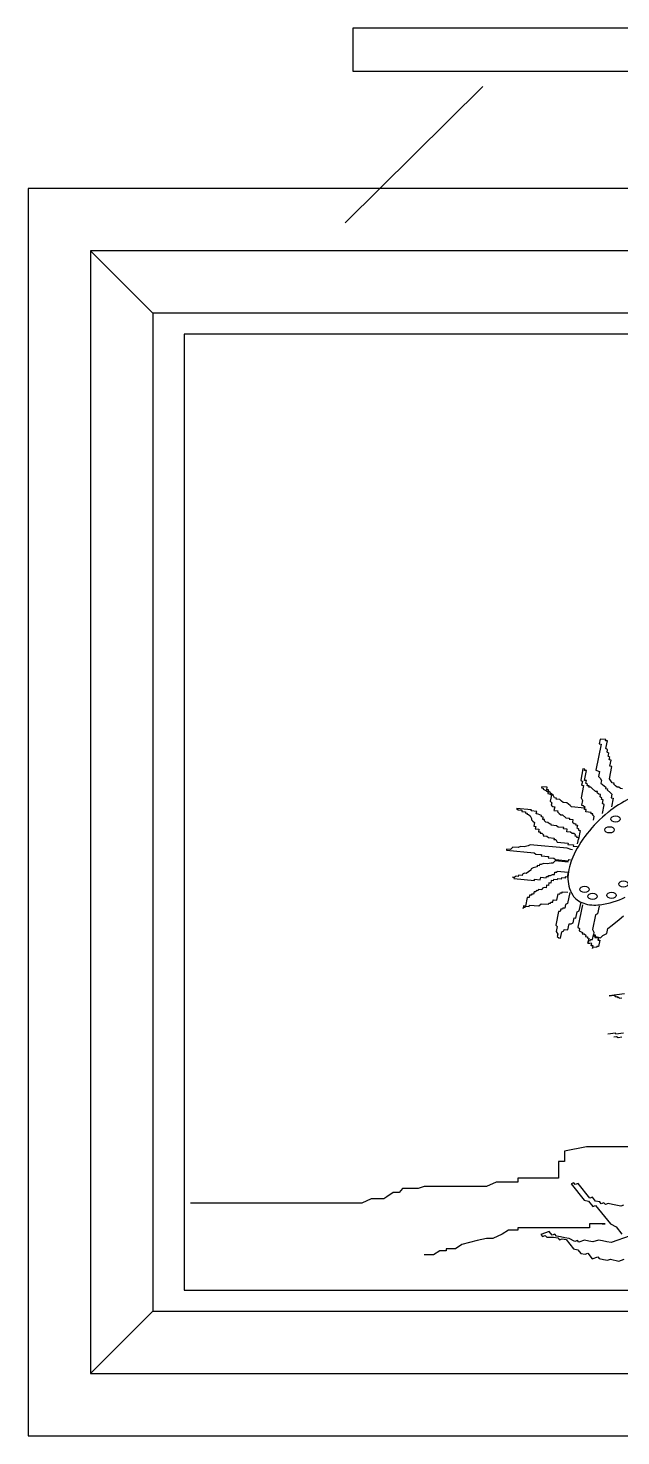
# Model space of a CAD drawing. Header units: millimetres. Extents: x 3060 to 28796, y 18778 to 36190.
# Drawn here: x 8780 to 9008, y 35624 to 36166 of the extents above; entities that cross this region are included whole.
import ezdxf

# ---------------------------------------------------------------- set-up
doc = ezdxf.new("R2010")
doc.units = ezdxf.units.MM

# ---------------------------------------------------------------- blocks, each defined once
blk = doc.blocks.new('A$C6FB662AA')
for p, q in [((1759.01, 2122.57), (1336.71, 2122.57)), ((1336.71, 2122.57), (1336.71, 2105.99)), ((1336.71, 2105.99), (1759.01, 2105.99)), ((1386.83, 2100.13), (1333.83, 2047.65)), ((1883.86, 2060.84), (1211.86, 2060.84)), ((1211.86, 2060.84), (1211.86, 1580.84)), ((1859.86, 2036.84), (1235.86, 2036.84)), ((1235.86, 2036.84), (1259.86, 2012.84)), ((1235.86, 2036.84), (1235.86, 1604.84)), ((1835.86, 2012.84), (1259.86, 2012.84)), ((1259.86, 2012.84), (1259.86, 1628.84)), ((1823.86, 2004.84), (1271.86, 2004.84)), ((1271.86, 2004.84), (1271.86, 1636.84)), ((1431.97, 1849), (1431.59, 1847.09)), ((1434.11, 1848.81), (1431.97, 1849)), ((1434.02, 1848.33), (1434.11, 1848.81)), ((1434.73, 1848.27), (1434.02, 1848.33)), ((1434.16, 1845.41), (1434.73, 1848.27)), ((1432.31, 1847.03), (1430.32, 1837.04)), ((1431.59, 1847.09), (1432.31, 1847.03)), ((1434.78, 1844.87), (1434.16, 1845.41)), ((1434.59, 1843.92), (1434.78, 1844.87)), ((1435.21, 1843.38), (1434.59, 1843.92)), ((1435.02, 1842.43), (1435.21, 1843.38)), ((1435.64, 1841.89), (1435.02, 1842.43)), ((1435.45, 1840.94), (1435.64, 1841.89)), ((1425.32, 1837.48), (1424.47, 1833.2)), ((1426.04, 1837.42), (1425.32, 1837.48)), ((1425.9, 1833.07), (1426.65, 1836.88)), ((1425.94, 1836.94), (1426.04, 1837.42)), ((1426.65, 1836.88), (1425.94, 1836.94)), ((1430.32, 1837.04), (1431.65, 1836.44)), ((1436.17, 1840.88), (1435.45, 1840.94)), ((1435.46, 1833.68), (1436.41, 1838.44)), ((1435.69, 1838.5), (1436.17, 1840.88)), ((1436.41, 1838.44), (1435.69, 1838.5)), ((1424.47, 1833.2), (1425.09, 1832.66)), ((1425.52, 1831.17), (1424.57, 1826.41)), ((1425.09, 1832.66), (1424.8, 1831.23)), ((1424.8, 1831.23), (1425.52, 1831.17)), ((1426.61, 1833.01), (1425.9, 1833.07)), ((1426.42, 1832.06), (1426.61, 1833.01)), ((1427.04, 1831.52), (1426.42, 1832.06)), ((1426.95, 1831.04), (1427.04, 1831.52)), ((1431.65, 1836.44), (1431.27, 1834.53)), ((1431.27, 1834.53), (1431.89, 1833.99)), ((1431.89, 1833.99), (1432.42, 1832.98)), ((1432.42, 1832.98), (1432.23, 1832.03)), ((1432.23, 1832.03), (1432.84, 1831.49)), ((1432.84, 1831.49), (1433.46, 1830.95)), ((1436.6, 1832.12), (1435.46, 1833.68)), ((1437.32, 1832.06), (1436.6, 1832.12)), ((1437.22, 1831.59), (1437.32, 1832.06)), ((1437.84, 1831.05), (1437.22, 1831.59)), ((1409.44, 1830.65), (1409.34, 1830.18)), ((1409.34, 1830.18), (1410.06, 1830.12)), ((1411.58, 1830.46), (1409.44, 1830.65)), ((1410.06, 1830.12), (1409.96, 1829.64)), ((1409.96, 1829.64), (1411.29, 1829.04)), ((1411.29, 1829.04), (1411.91, 1828.5)), ((1411.39, 1829.51), (1411.58, 1830.46)), ((1412.1, 1829.45), (1411.39, 1829.51)), ((1411.91, 1828.5), (1411.82, 1828.02)), ((1411.82, 1828.02), (1412.53, 1827.96)), ((1412.01, 1828.97), (1412.1, 1829.45)), ((1412.63, 1828.44), (1412.01, 1828.97)), ((1412.53, 1827.96), (1413.15, 1827.42)), ((1413.25, 1827.9), (1412.63, 1828.44)), ((1413.15, 1827.42), (1412.68, 1825.04)), ((1413.86, 1827.36), (1413.25, 1827.9)), ((1414.39, 1826.34), (1413.86, 1827.36)), ((1415.1, 1826.28), (1414.39, 1826.34)), ((1415.01, 1825.8), (1415.1, 1826.28)), ((1416.44, 1825.68), (1415.01, 1825.8)), ((1417.05, 1825.14), (1416.44, 1825.68)), ((1424.57, 1826.41), (1425.09, 1825.4)), ((1427.66, 1830.98), (1426.95, 1831.04)), ((1427.56, 1830.5), (1427.66, 1830.98)), ((1428.28, 1830.44), (1427.56, 1830.5)), ((1428.9, 1829.9), (1428.28, 1830.44)), ((1430.14, 1828.82), (1428.9, 1829.9)), ((1430.85, 1828.76), (1430.14, 1828.82)), ((1430.75, 1828.28), (1430.85, 1828.76)), ((1431.37, 1827.74), (1430.75, 1828.28)), ((1432.09, 1827.68), (1431.37, 1827.74)), ((1431.9, 1826.73), (1432.09, 1827.68)), ((1432.52, 1826.19), (1431.9, 1826.73)), ((1432.42, 1825.72), (1432.52, 1826.19)), ((1433.14, 1825.65), (1432.42, 1825.72)), ((1432.85, 1824.22), (1433.14, 1825.65)), ((1433.46, 1830.95), (1434.08, 1830.41)), ((1434.08, 1830.41), (1433.99, 1829.93)), ((1433.99, 1829.93), (1434.7, 1829.87)), ((1434.7, 1829.87), (1434.61, 1829.4)), ((1434.61, 1829.4), (1435.84, 1828.32)), ((1435.84, 1828.32), (1436.46, 1827.78)), ((1436.46, 1827.78), (1436.18, 1826.35)), ((1436.18, 1826.35), (1436.89, 1826.29)), ((1436.89, 1826.29), (1436.23, 1822.96)), ((1438.46, 1830.51), (1437.84, 1831.05)), ((1439.17, 1830.44), (1438.46, 1830.51)), ((1439.79, 1829.91), (1439.17, 1830.44)), ((1440.51, 1829.84), (1439.79, 1829.91)), ((1399.79, 1822.31), (1400.4, 1821.77)), ((1405.5, 1821.8), (1399.79, 1822.31)), ((1400.4, 1821.77), (1401.83, 1821.64)), ((1401.83, 1821.64), (1401.74, 1821.17)), ((1401.74, 1821.17), (1403.16, 1821.04)), ((1403.16, 1821.04), (1403.07, 1820.56)), ((1403.07, 1820.56), (1403.78, 1820.5)), ((1403.78, 1820.5), (1403.69, 1820.03)), ((1405.4, 1821.33), (1405.5, 1821.8)), ((1407.54, 1821.14), (1405.4, 1821.33)), ((1407.35, 1820.19), (1407.54, 1821.14)), ((1412.68, 1825.04), (1413.3, 1824.5)), ((1413.3, 1824.5), (1413.11, 1823.55)), ((1413.11, 1823.55), (1413.73, 1823.01)), ((1413.73, 1823.01), (1414.44, 1822.95)), ((1414.44, 1822.95), (1414.16, 1821.52)), ((1414.16, 1821.52), (1415.58, 1821.39)), ((1415.58, 1821.39), (1415.49, 1820.92)), ((1415.49, 1820.92), (1416.11, 1820.38)), ((1416.11, 1820.38), (1416.73, 1819.84)), ((1417.67, 1824.6), (1417.05, 1825.14)), ((1419.1, 1824.47), (1417.67, 1824.6)), ((1419.72, 1823.93), (1419.1, 1824.47)), ((1420.34, 1823.39), (1419.72, 1823.93)), ((1420.96, 1822.86), (1420.34, 1823.39)), ((1425.95, 1822.41), (1420.96, 1822.86)), ((1425.09, 1825.4), (1424.72, 1823.49)), ((1424.72, 1823.49), (1425.43, 1823.43)), ((1425.43, 1823.43), (1426.05, 1822.89)), ((1425.86, 1821.94), (1425.95, 1822.41)), ((1426.57, 1821.87), (1425.86, 1821.94)), ((1426.05, 1822.89), (1425.95, 1822.41)), ((1426.38, 1820.92), (1426.57, 1821.87)), ((1428.52, 1820.73), (1426.38, 1820.92)), ((1428.43, 1820.26), (1428.52, 1820.73)), ((1429.14, 1820.19), (1428.43, 1820.26)), ((1432.81, 1820.35), (1433.47, 1823.69)), ((1433.47, 1823.69), (1432.85, 1824.22)), ((1403.69, 1820.03), (1404.4, 1819.96)), ((1404.4, 1819.96), (1405.02, 1819.42)), ((1405.02, 1819.42), (1405.55, 1818.41)), ((1405.55, 1818.41), (1405.45, 1817.93)), ((1405.45, 1817.93), (1406.07, 1817.39)), ((1406.07, 1817.39), (1406.69, 1816.86)), ((1406.69, 1816.86), (1406.41, 1815.43)), ((1406.41, 1815.43), (1407.12, 1815.36)), ((1407.12, 1815.36), (1406.93, 1814.41)), ((1408.07, 1820.12), (1407.35, 1820.19)), ((1409.4, 1819.52), (1408.07, 1820.12)), ((1409.3, 1819.04), (1409.4, 1819.52)), ((1410.02, 1818.98), (1409.3, 1819.04)), ((1409.83, 1818.03), (1410.02, 1818.98)), ((1410.54, 1817.97), (1409.83, 1818.03)), ((1410.45, 1817.49), (1410.54, 1817.97)), ((1411.07, 1816.95), (1410.45, 1817.49)), ((1411.78, 1816.89), (1411.07, 1816.95)), ((1412.4, 1816.35), (1411.78, 1816.89)), ((1413.11, 1816.29), (1412.4, 1816.35)), ((1413.02, 1815.81), (1413.11, 1816.29)), ((1415.16, 1815.62), (1413.02, 1815.81)), ((1415.78, 1815.08), (1415.16, 1815.62)), ((1417.92, 1814.89), (1415.78, 1815.08)), ((1416.73, 1819.84), (1417.44, 1819.78)), ((1417.44, 1819.78), (1418.68, 1818.7)), ((1417.83, 1814.42), (1417.92, 1814.89)), ((1418.68, 1818.7), (1420.11, 1818.57)), ((1420.11, 1818.57), (1420.01, 1818.1)), ((1420.01, 1818.1), (1421.44, 1817.97)), ((1421.44, 1817.97), (1421.25, 1817.02)), ((1421.25, 1817.02), (1421.87, 1816.48)), ((1421.87, 1816.48), (1422.58, 1816.42)), ((1422.58, 1816.42), (1422.49, 1815.94)), ((1422.49, 1815.94), (1423.2, 1815.88)), ((1423.2, 1815.88), (1423.01, 1814.93)), ((1423.01, 1814.93), (1423.63, 1814.39)), ((1429.05, 1819.72), (1429.14, 1820.19)), ((1429.67, 1819.18), (1429.05, 1819.72)), ((1429.38, 1817.75), (1429.67, 1819.18)), ((1406.93, 1814.41), (1408.36, 1814.29)), ((1408.36, 1814.29), (1408.17, 1813.33)), ((1408.17, 1813.33), (1408.88, 1813.27)), ((1408.88, 1813.27), (1408.79, 1812.8)), ((1408.79, 1812.8), (1409.5, 1812.73)), ((1409.5, 1812.73), (1410.12, 1812.19)), ((1410.12, 1812.19), (1410.02, 1811.72)), ((1410.02, 1811.72), (1411.45, 1811.59)), ((1411.45, 1811.59), (1412.07, 1811.05)), ((1412.07, 1811.05), (1414.21, 1810.86)), ((1414.21, 1810.86), (1414.12, 1810.39)), ((1414.12, 1810.39), (1414.83, 1810.32)), ((1414.83, 1810.32), (1415.36, 1809.31)), ((1419.25, 1814.29), (1417.83, 1814.42)), ((1419.06, 1813.34), (1419.25, 1814.29)), ((1420.49, 1813.21), (1419.06, 1813.34)), ((1421.11, 1812.67), (1420.49, 1813.21)), ((1421.82, 1812.61), (1421.11, 1812.67)), ((1422.44, 1812.07), (1421.82, 1812.61)), ((1422.35, 1811.6), (1422.44, 1812.07)), ((1423.06, 1811.53), (1422.35, 1811.6)), ((1422.97, 1811.06), (1423.06, 1811.53)), ((1423.68, 1810.99), (1422.97, 1811.06)), ((1423.21, 1808.61), (1423.68, 1810.99)), ((1423.63, 1814.39), (1423.54, 1813.91)), ((1423.54, 1813.91), (1424.25, 1813.85)), ((1424.25, 1813.85), (1423.59, 1810.52)), ((1395.95, 1806.67), (1395.85, 1806.19)), ((1395.85, 1806.19), (1406.56, 1805.25)), ((1397.37, 1806.54), (1395.95, 1806.67)), ((1398.28, 1807.43), (1397.37, 1806.54)), ((1400.42, 1807.24), (1398.28, 1807.43)), ((1401.23, 1807.65), (1400.42, 1807.24)), ((1402.65, 1807.53), (1401.23, 1807.65)), ((1404.18, 1807.88), (1402.65, 1807.53)), ((1404.98, 1808.29), (1404.18, 1807.88)), ((1419.26, 1807.03), (1404.98, 1808.29)), ((1406.56, 1805.25), (1407.18, 1804.71)), ((1407.18, 1804.71), (1409.32, 1804.52)), ((1409.32, 1804.52), (1409.22, 1804.04)), ((1409.22, 1804.04), (1412.08, 1803.79)), ((1415.36, 1809.31), (1419.64, 1808.93)), ((1420.59, 1806.43), (1419.26, 1807.03)), ((1419.64, 1808.93), (1419.54, 1808.45)), ((1419.54, 1808.45), (1421.68, 1808.27)), ((1421.31, 1806.36), (1420.59, 1806.43)), ((1421.68, 1808.27), (1421.59, 1807.79)), ((1421.59, 1807.79), (1423.02, 1807.66)), ((1405.23, 1798.58), (1403.52, 1797.28)), ((1405.33, 1799.06), (1405.23, 1798.58)), ((1406.13, 1799.47), (1405.33, 1799.06)), ((1407.66, 1799.82), (1406.13, 1799.47)), ((1407.75, 1800.3), (1407.66, 1799.82)), ((1408.47, 1800.23), (1407.75, 1800.3)), ((1408.56, 1800.71), (1408.47, 1800.23)), ((1409.27, 1800.65), (1408.56, 1800.71)), ((1410.08, 1801.06), (1409.27, 1800.65)), ((1411.51, 1800.93), (1410.08, 1801.06)), ((1413.03, 1801.28), (1411.51, 1800.93)), ((1412.08, 1803.79), (1411.98, 1803.31)), ((1411.98, 1803.31), (1414.12, 1803.12)), ((1413.75, 1801.22), (1413.03, 1801.28)), ((1414.65, 1802.11), (1413.75, 1801.22)), ((1414.12, 1803.12), (1414.74, 1802.58)), ((1419.64, 1801.67), (1414.65, 1802.11)), ((1414.74, 1802.58), (1419.74, 1802.14)), ((1419.74, 1802.14), (1419.83, 1802.62)), ((1419.83, 1802.62), (1420.55, 1802.56)), ((1398.86, 1795.76), (1398.14, 1795.82)), ((1398.14, 1795.82), (1398.86, 1795.76)), ((1398.86, 1795.76), (1398.76, 1795.28)), ((1398.76, 1795.28), (1406.61, 1794.59)), ((1399.67, 1796.17), (1398.86, 1795.76)), ((1400.38, 1796.11), (1399.67, 1796.17)), ((1400.48, 1796.58), (1400.38, 1796.11)), ((1401.9, 1796.46), (1400.48, 1796.58)), ((1402, 1796.93), (1401.9, 1796.46)), ((1402.81, 1797.35), (1402, 1796.93)), ((1403.52, 1797.28), (1402.81, 1797.35)), ((1406.61, 1794.59), (1406.71, 1795.06)), ((1406.71, 1795.06), (1408.85, 1794.87)), ((1408.85, 1794.87), (1409.04, 1795.83)), ((1409.04, 1795.83), (1411.18, 1795.64)), ((1411.18, 1795.64), (1411.28, 1796.11)), ((1411.28, 1796.11), (1411.99, 1796.05)), ((1411.99, 1796.05), (1412.08, 1796.53)), ((1412.23, 1793.61), (1412.04, 1792.66)), ((1412.08, 1796.53), (1412.8, 1796.46)), ((1412.94, 1793.54), (1412.23, 1793.61)), ((1412.8, 1796.46), (1413.61, 1796.87)), ((1413.13, 1794.5), (1412.94, 1793.54)), ((1413.85, 1794.43), (1413.13, 1794.5)), ((1413.61, 1796.87), (1414.32, 1796.81)), ((1413.94, 1794.91), (1413.85, 1794.43)), ((1415.37, 1794.78), (1413.94, 1794.91)), ((1414.32, 1796.81), (1414.51, 1797.76)), ((1414.51, 1797.76), (1415.22, 1797.7)), ((1415.22, 1797.7), (1415.32, 1798.18)), ((1415.32, 1798.18), (1419.6, 1797.8)), ((1415.46, 1795.26), (1415.37, 1794.78)), ((1416.89, 1795.13), (1415.46, 1795.26)), ((1416.99, 1795.61), (1416.89, 1795.13)), ((1418.41, 1795.48), (1416.99, 1795.61)), ((1418.51, 1795.96), (1418.41, 1795.48)), ((1419.22, 1795.89), (1418.51, 1795.96)), ((1419.6, 1797.8), (1419.22, 1795.89)), ((1403.86, 1788.05), (1403.2, 1784.72)), ((1404.57, 1787.99), (1403.86, 1788.05)), ((1404.76, 1788.94), (1404.57, 1787.99)), ((1405.48, 1788.88), (1404.76, 1788.94)), ((1405.57, 1789.35), (1405.48, 1788.88)), ((1406.29, 1789.29), (1405.57, 1789.35)), ((1406.48, 1790.24), (1406.29, 1789.29)), ((1407.19, 1790.18), (1406.48, 1790.24)), ((1407.28, 1790.66), (1407.19, 1790.18)), ((1408, 1790.59), (1407.28, 1790.66)), ((1408.09, 1791.07), (1408, 1790.59)), ((1409.52, 1790.94), (1408.09, 1791.07)), ((1409.61, 1791.42), (1409.52, 1790.94)), ((1410.42, 1791.83), (1409.61, 1791.42)), ((1411.14, 1791.77), (1410.42, 1791.83)), ((1411.33, 1792.72), (1411.14, 1791.77)), ((1412.04, 1792.66), (1411.33, 1792.72)), ((1415.28, 1787.04), (1415.75, 1789.42)), ((1415.75, 1789.42), (1416.47, 1789.36)), ((1416.47, 1789.36), (1416.56, 1789.83)), ((1416.56, 1789.83), (1417.28, 1789.77)), ((1417.28, 1789.77), (1417.37, 1790.25)), ((1417.37, 1790.25), (1419.51, 1790.06)), ((1420.23, 1789.99), (1419.37, 1785.71)), ((1402.48, 1784.79), (1402.29, 1783.83)), ((1402.29, 1783.83), (1402.39, 1784.31)), ((1402.39, 1784.31), (1403.1, 1784.25)), ((1403.2, 1784.72), (1402.48, 1784.79)), ((1403.1, 1784.25), (1403.2, 1784.72)), ((1403.2, 1784.72), (1404.63, 1784.6)), ((1404.63, 1784.6), (1404.72, 1785.07)), ((1404.72, 1785.07), (1408.29, 1784.76)), ((1408.29, 1784.76), (1409.19, 1785.64)), ((1409.19, 1785.64), (1412.05, 1785.39)), ((1412.05, 1785.39), (1412.14, 1785.87)), ((1412.14, 1785.87), (1412.86, 1785.8)), ((1412.86, 1785.8), (1412.95, 1786.28)), ((1412.95, 1786.28), (1413.66, 1786.22)), ((1413.66, 1786.22), (1413.85, 1787.17)), ((1413.85, 1787.17), (1415.28, 1787.04)), ((1415.86, 1782.63), (1414.81, 1777.4)), ((1416.57, 1782.57), (1415.86, 1782.63)), ((1416.76, 1783.52), (1416.57, 1782.57)), ((1417.47, 1783.46), (1416.76, 1783.52)), ((1417.57, 1783.93), (1417.47, 1783.46)), ((1418.28, 1783.87), (1417.57, 1783.93)), ((1418.57, 1785.3), (1418.28, 1783.87)), ((1419.37, 1785.71), (1418.57, 1785.3)), ((1422.61, 1780.1), (1423.09, 1782.48)), ((1423.09, 1782.48), (1423.9, 1782.89)), ((1425.08, 1785.21), (1423.38, 1776.64)), ((1423.9, 1782.89), (1424.56, 1786.22)), ((1431.51, 1784.64), (1430.94, 1781.78)), ((1414.81, 1777.4), (1415.43, 1776.86)), ((1419.53, 1775.53), (1420, 1777.91)), ((1420, 1777.91), (1420.71, 1777.85)), ((1420.71, 1777.85), (1421.52, 1778.26)), ((1421.52, 1778.26), (1421.9, 1780.16)), ((1421.9, 1780.16), (1422.61, 1780.1)), ((1430.13, 1781.37), (1428.99, 1775.66)), ((1430.94, 1781.78), (1430.13, 1781.37)), ((1434.89, 1776.11), (1436.6, 1777.41)), ((1436.6, 1777.41), (1439.22, 1779.6)), ((1439.22, 1779.6), (1440.93, 1780.9)), ((1415.43, 1776.86), (1415.05, 1774.96)), ((1415.05, 1774.96), (1415.58, 1773.94)), ((1415.58, 1773.94), (1415.39, 1772.99)), ((1415.39, 1772.99), (1416.01, 1772.45)), ((1416.01, 1772.45), (1416.72, 1772.39)), ((1416.72, 1772.39), (1417.2, 1774.77)), ((1417.2, 1774.77), (1418, 1775.18)), ((1418, 1775.18), (1418.1, 1775.66)), ((1418.1, 1775.66), (1419.53, 1775.53)), ((1423.38, 1776.64), (1424, 1776.1)), ((1424, 1776.1), (1423.81, 1775.15)), ((1423.81, 1775.15), (1425.14, 1774.55)), ((1425.14, 1774.55), (1425.05, 1774.07)), ((1425.05, 1774.07), (1425.76, 1774.01)), ((1425.76, 1774.01), (1426.38, 1773.47)), ((1426.38, 1773.47), (1426.28, 1773)), ((1426.28, 1773), (1427, 1772.93)), ((1427, 1772.93), (1426.9, 1772.46)), ((1426.9, 1772.46), (1427.62, 1772.39)), ((1427.62, 1772.39), (1427.24, 1770.49)), ((1428.14, 1771.38), (1428.24, 1771.85)), ((1428.24, 1771.85), (1428.95, 1771.79)), ((1428.95, 1771.79), (1429.33, 1773.69)), ((1428.99, 1775.66), (1429.52, 1774.65)), ((1429.33, 1773.69), (1429.23, 1773.22)), ((1429.23, 1773.22), (1431.99, 1772.49)), ((1429.52, 1774.65), (1429.33, 1773.69)), ((1429.33, 1773.69), (1430.04, 1773.63)), ((1430.04, 1773.63), (1429.85, 1772.68)), ((1429.85, 1772.68), (1431.28, 1772.55)), ((1431.28, 1772.55), (1431.09, 1771.6)), ((1431.09, 1771.6), (1431.8, 1771.54)), ((1431.8, 1771.54), (1431.33, 1769.16)), ((1431.99, 1772.49), (1432.9, 1773.38)), ((1432.9, 1773.38), (1434.51, 1774.2)), ((1434.51, 1774.2), (1434.89, 1776.11)), ((1427.24, 1770.49), (1427.43, 1771.44)), ((1427.24, 1770.49), (1427.95, 1770.43)), ((1428.67, 1770.36), (1427.24, 1770.49)), ((1427.43, 1771.44), (1428.14, 1771.38)), ((1428.48, 1769.41), (1428.67, 1770.36)), ((1429.19, 1769.35), (1428.48, 1769.41)), ((1429, 1768.4), (1429.19, 1769.35)), ((1429.1, 1768.87), (1429, 1768.4)), ((1430.52, 1768.75), (1429.1, 1768.87)), ((1430.62, 1769.22), (1430.52, 1768.75)), ((1431.33, 1769.16), (1430.62, 1769.22)), ((1441.34, 1750.9), (1435.39, 1750.17)), ((1435.39, 1750.17), (1437.37, 1750.41)), ((1437.37, 1750.41), (1438.05, 1749.81)), ((1438.05, 1749.81), (1438.55, 1749.88)), ((1438.55, 1749.88), (1438.64, 1749.55)), ((1438.64, 1749.55), (1439.14, 1749.61)), ((1439.14, 1749.61), (1439.23, 1749.28)), ((1439.23, 1749.28), (1440.22, 1749.4)), ((1437.85, 1735.78), (1434.88, 1735.41)), ((1437.22, 1734.34), (1438.22, 1734.46)), ((1437.94, 1735.45), (1437.85, 1735.78)), ((1440.91, 1735.82), (1437.94, 1735.45)), ((1438.22, 1734.46), (1438.8, 1734.19)), ((1438.8, 1734.19), (1440.29, 1734.37)), ((1426.66, 1692.04), (1418.26, 1690.44)), ((1418.26, 1690.44), (1418.26, 1686.44)), ((1486.66, 1692.04), (1426.66, 1692.04)), ((1418.26, 1686.44), (1415.86, 1686.44)), ((1415.86, 1686.44), (1415.86, 1680.04)), ((1400.26, 1680.04), (1400.26, 1678.44)), ((1415.86, 1680.04), (1400.26, 1680.04)), ((1352.26, 1674.44), (1349.86, 1672.84)), ((1354.66, 1674.44), (1352.26, 1674.44)), ((1355.86, 1676.04), (1354.66, 1674.44)), ((1361.86, 1676.04), (1355.86, 1676.04)), ((1364.26, 1676.84), (1361.86, 1676.04)), ((1388.26, 1676.84), (1364.26, 1676.84)), ((1391.86, 1678.44), (1388.26, 1676.84)), ((1400.26, 1678.44), (1391.86, 1678.44)), ((1421.79, 1678.23), (1420.73, 1677.85)), ((1420.73, 1677.85), (1425.82, 1671.5)), ((1422.36, 1677.52), (1421.79, 1678.23)), ((1423.42, 1677.9), (1422.36, 1677.52)), ((1427.93, 1672.25), (1423.42, 1677.9)), ((1340.26, 1670.44), (1274.26, 1670.44)), ((1343.86, 1672.04), (1340.26, 1670.44)), ((1348.66, 1672.04), (1343.86, 1672.04)), ((1349.86, 1672.84), (1348.66, 1672.04)), ((1425.82, 1671.5), (1427.44, 1671.17)), ((1427.44, 1671.17), (1429.13, 1669.05)), ((1428.99, 1672.63), (1427.93, 1672.25)), ((1430.12, 1671.21), (1428.99, 1672.63)), ((1429.13, 1669.05), (1430.19, 1669.43)), ((1431.75, 1670.88), (1430.12, 1671.21)), ((1430.19, 1669.43), (1435.84, 1662.37)), ((1432.31, 1670.18), (1431.75, 1670.88)), ((1433.37, 1670.56), (1432.31, 1670.18)), ((1433.93, 1669.85), (1433.37, 1670.56)), ((1434.99, 1670.23), (1433.93, 1669.85)), ((1436.62, 1669.9), (1434.99, 1670.23)), ((1439.86, 1669.24), (1436.62, 1669.9)), ((1440.92, 1669.61), (1439.86, 1669.24)), ((1394.26, 1658.44), (1390.66, 1656.84)), ((1396.66, 1660.04), (1394.26, 1658.44)), ((1400.26, 1660.04), (1396.66, 1660.04)), ((1400.26, 1660.84), (1400.26, 1660.04)), ((1427.86, 1660.84), (1400.26, 1660.84)), ((1412.33, 1659.45), (1409.16, 1658.32)), ((1409.16, 1658.32), (1409.72, 1657.61)), ((1409.72, 1657.61), (1410.78, 1657.99)), ((1410.78, 1657.99), (1411.35, 1657.28)), ((1413.46, 1658.04), (1412.33, 1659.45)), ((1414.52, 1658.41), (1413.46, 1658.04)), ((1415.09, 1657.71), (1414.52, 1658.41)), ((1416.71, 1657.38), (1415.09, 1657.71)), ((1433.86, 1662.44), (1427.86, 1662.44)), ((1427.86, 1662.44), (1427.86, 1660.84)), ((1432.66, 1662.44), (1433.86, 1662.44)), ((1435.84, 1662.37), (1438.03, 1661.33)), ((1443.53, 1657.85), (1436.12, 1655.21)), ((1438.03, 1661.33), (1440.29, 1658.51)), ((1376.26, 1652.84), (1372.66, 1652.84)), ((1372.66, 1652.84), (1372.66, 1652.04)), ((1378.66, 1654.44), (1376.26, 1652.84)), ((1384.66, 1656.04), (1378.66, 1654.44)), ((1388.26, 1656.84), (1384.66, 1656.04)), ((1390.66, 1656.84), (1388.26, 1656.84)), ((1411.35, 1657.28), (1414.03, 1657.33)), ((1414.03, 1657.33), (1415.65, 1657)), ((1415.65, 1657), (1416.22, 1656.3)), ((1416.22, 1656.3), (1417.27, 1656.67)), ((1418.33, 1657.05), (1416.71, 1657.38)), ((1417.27, 1656.67), (1418.9, 1656.34)), ((1419.96, 1656.72), (1418.33, 1657.05)), ((1418.9, 1656.34), (1421.72, 1652.81)), ((1422.15, 1655.68), (1419.96, 1656.72)), ((1421.72, 1652.81), (1423.35, 1652.48)), ((1423.2, 1656.06), (1422.15, 1655.68)), ((1423.77, 1655.36), (1423.2, 1656.06)), ((1423.35, 1652.48), (1424.47, 1651.07)), ((1425.89, 1656.11), (1423.77, 1655.36)), ((1427.51, 1655.78), (1425.89, 1656.11)), ((1429.13, 1655.45), (1427.51, 1655.78)), ((1431.25, 1656.2), (1429.13, 1655.45)), ((1432.87, 1655.87), (1431.25, 1656.2)), ((1434.5, 1655.54), (1432.87, 1655.87)), ((1436.12, 1655.21), (1434.5, 1655.54)), ((1367.86, 1650.44), (1364.26, 1650.44)), ((1370.26, 1652.04), (1367.86, 1650.44)), ((1372.66, 1652.04), (1370.26, 1652.04)), ((1424.47, 1651.07), (1426.1, 1650.74)), ((1426.1, 1650.74), (1427.16, 1651.12)), ((1427.16, 1651.12), (1428.85, 1649)), ((1428.85, 1649), (1430.97, 1649.76)), ((1430.97, 1649.76), (1431.53, 1649.05)), ((1431.53, 1649.05), (1433.16, 1648.72)), ((1433.16, 1648.72), (1434.78, 1648.39)), ((1434.78, 1648.39), (1435.84, 1648.77)), ((1435.84, 1648.77), (1439.09, 1648.11)), ((1439.09, 1648.11), (1441.2, 1648.86)), ((1271.86, 1636.84), (1823.86, 1636.84)), ((1235.86, 1604.84), (1259.86, 1628.84)), ((1259.86, 1628.84), (1835.86, 1628.84)), ((1235.86, 1604.84), (1859.86, 1604.84)), ((1211.86, 1580.84), (1883.86, 1580.84))]:
    blk.add_line(p, q)
for centre, major_axis, start_param, end_param in [((1470.38, 1801.6), (-45.6, 0), -0.939281, -0.685065), ((1492.5, 1789.55), (-74.18, 0), -0.685065, -0.485943), ((1492.5, 1789.55), (-74.18, 0), -0.485943, -0.286821), ((1465.1, 1794.94), (45.6, 0), 2.854772, 3.108988), ((1445.53, 1795.36), (-26.02, 0), -0.032605, 0.380227), ((1429.89, 1791.2), (9.18, 0), 3.521819, 4.226446), ((1426.23, 1802.16), (26.02, 0), -1.352112, -0.939281), ((1429.89, 1791.2), (9.18, 0), 4.226446, 4.931073)]:
    blk.add_ellipse(centre, major_axis=major_axis, ratio=0.666667, start_param=start_param, end_param=end_param)
for centre, major_axis in [((1435.55, 1814.06), (-1.8, 0)), ((1437.83, 1818.22), (1.8, 0)), ((1440.85, 1793.25), (-1.8, 0)), ((1425.91, 1791.19), (-1.8, 0)), ((1429.01, 1788.49), (1.8, 0)), ((1436.33, 1788.81), (-1.8, 0))]:
    blk.add_ellipse(centre, major_axis=major_axis, ratio=0.666667)

msp = doc.modelspace()

# ---------------------------------------------------------------- block references
msp.add_blockref('A$C6FB662AA', (7567.73, 34042.96))

doc.saveas('drawing.dxf')
